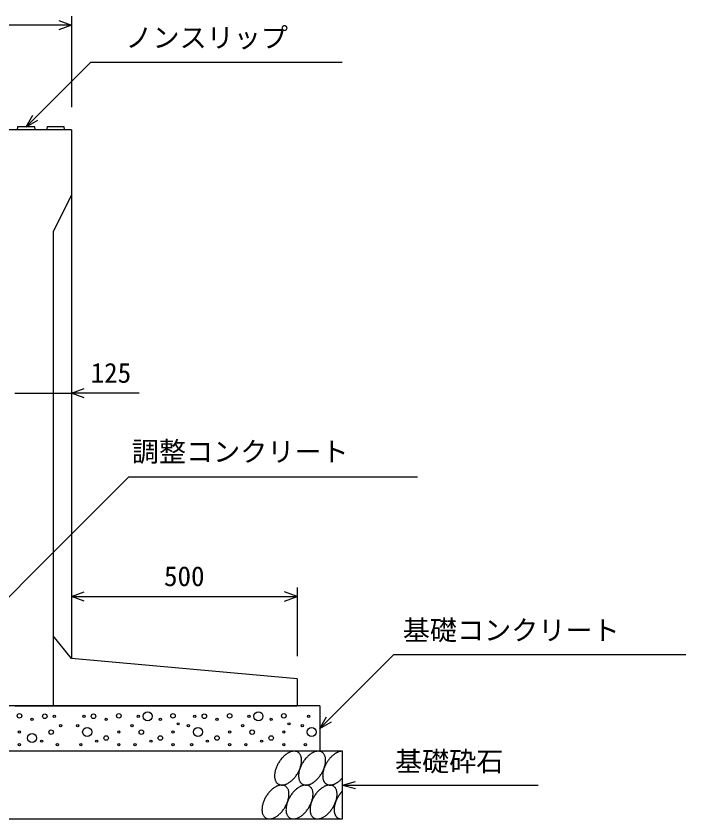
# Model space of a CAD drawing. Units: millimetres, scale not verified. Extents: x -16800 to 16800, y -5940 to 5940.
# Drawn here: x 4152 to 5636, y -1464 to 312 of the extents above; entities that cross this region are included whole.
import ezdxf
from ezdxf.enums import TextEntityAlignment as Align

# ---------------------------------------------------------------- set-up
doc = ezdxf.new("R2010")
doc.units = ezdxf.units.MM
doc.header["$LTSCALE"] = 20
for name, color, linetype, lineweight in [('0-0_DIM', 7, 'Continuous', 25), ('0-2_HATCH', 6, 'Continuous', 25), ('0-5_OUTLINE', 3, 'Continuous', 25)]:
    doc.layers.add(name, color=color, linetype=linetype, lineweight=lineweight)
doc.styles.add('ＭＳ ゴシック', font='')
doc.styles.get('ＭＳ ゴシック').set_extended_font_data('MS Gothic')

msp = doc.modelspace()

# ---------------------------------------------------------------- linework, layer by layer
at = {"layer": '0-0_DIM'}
for p, q in [((4275, 312.39), (4275, 110.65)), ((4275, 292.39), (3525, 292.39)), ((4175, 67.15), (4317.21, 209.36)), ((4874.1, 209.36), (4317.21, 209.36)), ((4175, 67.15), (4190, 93.13)), ((4175, 67.15), (4200.98, 82.15)), ((4150, -522.39), (4275, -522.39)), ((4425.36, -522.39), (4275, -522.39)), ((4775, -952.39), (4775, -1104.35)), ((4275, -972.39), (4775, -972.39)), ((4988.65, -1100.7), (4825, -1264.35)), ((4988.65, -1100.7), (5635.53, -1100.7)), ((4825, -1264.35), (4840, -1238.37)), ((4825, -1264.35), (4850.98, -1249.35)), ((4875, -1389.35), (4903.98, -1381.59)), ((4875, -1389.35), (5308.31, -1389.35)), ((4875, -1389.35), (4903.98, -1397.12))]:
    msp.add_line(p, q, dxfattribs=at)
for points in [[(4246.85, 302.65), (4275.04, 292.39), (4246.85, 282.13)], [(4303.19, -532.65), (4275, -522.39), (4303.19, -512.13)], [(3919.98, -1189.35), (4402.01, -707.32), (5041.22, -707.32)], [(4303.19, -982.65), (4275, -972.39), (4303.19, -962.13)], [(4746.81, -982.65), (4775, -972.39), (4746.81, -962.13)]]:
    msp.add_lwpolyline(points, dxfattribs=at)
at = {"layer": '0-2_HATCH'}
for p, q in [((4195, 60.65), (4194, 67.15)), ((4260, 60.65), (4259, 67.15))]:
    msp.add_line(p, q, dxfattribs=at)
for points in [[(4194, 67.15), (4156, 67.15), (4155, 60.65)], [(4259, 67.15), (4221, 67.15), (4220, 60.65)], [(4776.5, -1316.61), (4775.5, -1316.01), (4774.4, -1315.51), (4773.3, -1315.11), (4772.1, -1314.81), (4770.9, -1314.51), (4769.7, -1314.41), (4768.4, -1314.41), (4767.1, -1314.41), (4765.7, -1314.51), (4764.3, -1314.81), (4762.9, -1315.11), (4761.5, -1315.51), (4760.1, -1316.01), (4758.6, -1316.61), (4757.2, -1317.21), (4755.7, -1318.01), (4754.2, -1318.81), (4752.8, -1319.71), (4751.3, -1320.71), (4749.8, -1321.71), (4748.4, -1322.91), (4747, -1324.11), (4745.6, -1325.31), (4744.2, -1326.71), (4742.8, -1328.11), (4741.5, -1329.51), (4740.2, -1331.01), (4738.9, -1332.61), (4737.7, -1334.21), (4736.5, -1335.81), (4735.4, -1337.51), (4734.3, -1339.21), (4733.2, -1341.01), (4732.2, -1342.81), (4731.3, -1344.51), (4730.4, -1346.41), (4729.6, -1348.21), (4728.8, -1350.01), (4728.1, -1351.91)], [(4829.7, -1316.61), (4828.7, -1316.01), (4827.6, -1315.51), (4826.5, -1315.11), (4825.3, -1314.81), (4824.1, -1314.51), (4822.9, -1314.41), (4821.6, -1314.41), (4820.3, -1314.41), (4818.9, -1314.51), (4817.5, -1314.81), (4816.1, -1315.11), (4814.7, -1315.51), (4813.3, -1316.01), (4811.8, -1316.61), (4810.4, -1317.21), (4808.9, -1318.01), (4807.4, -1318.81), (4806, -1319.71), (4804.5, -1320.71), (4803, -1321.71), (4801.6, -1322.91), (4800.2, -1324.11), (4798.8, -1325.31), (4797.4, -1326.71), (4796, -1328.11), (4794.7, -1329.51), (4793.4, -1331.01), (4792.1, -1332.61), (4790.9, -1334.21), (4789.7, -1335.81), (4788.6, -1337.51), (4787.5, -1339.21), (4786.4, -1341.01), (4785.4, -1342.81), (4784.5, -1344.51), (4783.6, -1346.41), (4782.8, -1348.21), (4782, -1350.01), (4781.3, -1351.91)], [(4875, -1314.41), (4874.1, -1314.41), (4873.3, -1314.41), (4872.4, -1314.51), (4871.5, -1314.61), (4870.6, -1314.81), (4869.7, -1315.01), (4868.8, -1315.21), (4867.8, -1315.51), (4866.9, -1315.81), (4865.9, -1316.21), (4865, -1316.61), (4864, -1317.01), (4863.1, -1317.51), (4862.1, -1318.01), (4861.2, -1318.51), (4860.2, -1319.11), (4859.2, -1319.61), (4858.3, -1320.31), (4857.3, -1320.91), (4856.4, -1321.61), (4855.4, -1322.41), (4854.5, -1323.11), (4853.6, -1323.91), (4852.7, -1324.71), (4851.7, -1325.61), (4850.8, -1326.41), (4849.9, -1327.31), (4849.1, -1328.31), (4848.2, -1329.21), (4847.3, -1330.21), (4846.5, -1331.21), (4845.7, -1332.21), (4844.8, -1333.21), (4844, -1334.31), (4843.3, -1335.31), (4842.5, -1336.41), (4841.8, -1337.51), (4841, -1338.71), (4840.3, -1339.81)], [(4750.8, -1387.21), (4752.3, -1386.51), (4753.8, -1385.81), (4755.2, -1384.91), (4756.7, -1384.01), (4758.2, -1383.01), (4759.6, -1382.01), (4761, -1380.91), (4762.5, -1379.71), (4763.9, -1378.41), (4765.3, -1377.01), (4766.6, -1375.71), (4768, -1374.21), (4769.3, -1372.71), (4770.5, -1371.11), (4771.8, -1369.51), (4772.9, -1367.91), (4774.1, -1366.21), (4775.2, -1364.51), (4776.2, -1362.81), (4777.2, -1361.01), (4778.2, -1359.21), (4779, -1357.41), (4779.9, -1355.51), (4780.6, -1353.71), (4781.3, -1351.91), (4782, -1350.01), (4782.5, -1348.21), (4783, -1346.41), (4783.5, -1344.61), (4783.8, -1342.81), (4784.1, -1341.01), (4784.4, -1339.21), (4784.5, -1337.51), (4784.6, -1335.81), (4784.6, -1334.21), (4784.6, -1332.61), (4784.4, -1331.01), (4784.2, -1329.51), (4783.9, -1328.11)], [(4783.9, -1328.11), (4783.6, -1326.71), (4783.2, -1325.31), (4782.7, -1324.11), (4782.2, -1322.91), (4781.5, -1321.71), (4780.9, -1320.71), (4780.1, -1319.71), (4779.3, -1318.81), (4778.4, -1318.01), (4777.5, -1317.21), (4776.5, -1316.61)], [(4804, -1387.21), (4805.5, -1386.51), (4807, -1385.81), (4808.4, -1384.91), (4809.9, -1384.01), (4811.4, -1383.01), (4812.8, -1382.01), (4814.3, -1380.91), (4815.7, -1379.71), (4817.1, -1378.41), (4818.5, -1377.01), (4819.8, -1375.71), (4821.2, -1374.21), (4822.5, -1372.71), (4823.7, -1371.11), (4825, -1369.51), (4826.1, -1367.91), (4827.3, -1366.21), (4828.4, -1364.51), (4829.4, -1362.81), (4830.4, -1361.01), (4831.4, -1359.21), (4832.2, -1357.41), (4833.1, -1355.51), (4833.8, -1353.71), (4834.5, -1351.91), (4835.2, -1350.01), (4835.7, -1348.21), (4836.3, -1346.41), (4836.7, -1344.61), (4837.1, -1342.81), (4837.4, -1341.01), (4837.6, -1339.21), (4837.7, -1337.51), (4837.8, -1335.81), (4837.8, -1334.21), (4837.8, -1332.61), (4837.6, -1331.01), (4837.4, -1329.51), (4837.2, -1328.11)], [(4837.2, -1328.11), (4836.8, -1326.71), (4836.4, -1325.31), (4835.9, -1324.11), (4835.4, -1322.91), (4834.7, -1321.71), (4834.1, -1320.71), (4833.3, -1319.71), (4832.5, -1318.81), (4831.6, -1318.01), (4830.7, -1317.21), (4829.7, -1316.61)], [(4840.3, -1339.81), (4839.7, -1340.91), (4839, -1342.11), (4838.4, -1343.31), (4837.8, -1344.41), (4837.2, -1345.61), (4836.6, -1346.81), (4836.1, -1348.01), (4835.6, -1349.21), (4835.1, -1350.41), (4834.6, -1351.61), (4834.2, -1352.81), (4833.8, -1354.01), (4833.4, -1355.21), (4833.1, -1356.41), (4832.8, -1357.61), (4832.5, -1358.81), (4832.2, -1360.01), (4832, -1361.11), (4831.8, -1362.31), (4831.6, -1363.41), (4831.5, -1364.61), (4831.4, -1365.71), (4831.3, -1366.81), (4831.3, -1367.91), (4831.2, -1369.01), (4831.3, -1370.01), (4831.3, -1371.11), (4831.4, -1372.11), (4831.5, -1373.11), (4831.6, -1374.11), (4831.8, -1375.01), (4832, -1376.01), (4832.2, -1376.91), (4832.5, -1377.81), (4832.8, -1378.61), (4833.1, -1379.51), (4833.4, -1380.31), (4833.8, -1381.01), (4834.2, -1381.81)], [(4728.1, -1351.91), (4727.5, -1353.71), (4726.9, -1355.51), (4726.4, -1357.41), (4726, -1359.21), (4725.6, -1361.01), (4725.3, -1362.71), (4725.1, -1364.51), (4724.9, -1366.21), (4724.8, -1367.91), (4724.8, -1369.51), (4724.9, -1371.11), (4725, -1372.71), (4725.2, -1374.21), (4725.5, -1375.71), (4725.8, -1377.01), (4726.3, -1378.41), (4726.7, -1379.61), (4727.3, -1380.91), (4727.9, -1382.01), (4728.6, -1383.01), (4729.3, -1384.01), (4730.1, -1384.91), (4731, -1385.81), (4731.9, -1386.51), (4732.9, -1387.21), (4733.9, -1387.71), (4735, -1388.21), (4736.1, -1388.61), (4737.3, -1389.01), (4738.5, -1389.21), (4739.8, -1389.31), (4741.1, -1389.41), (4742.4, -1389.31), (4743.7, -1389.21), (4745.1, -1389.01), (4746.5, -1388.61), (4747.9, -1388.21), (4749.4, -1387.71), (4750.8, -1387.21)], [(4781.3, -1351.91), (4780.7, -1353.71), (4780.1, -1355.51), (4779.6, -1357.41), (4779.2, -1359.21), (4778.8, -1361.01), (4778.5, -1362.71), (4778.3, -1364.51), (4778.1, -1366.21), (4778, -1367.91), (4778, -1369.51), (4778.1, -1371.11), (4778.2, -1372.71), (4778.4, -1374.21), (4778.7, -1375.71), (4779.1, -1377.01), (4779.5, -1378.41), (4780, -1379.61), (4780.5, -1380.91), (4781.1, -1382.01), (4781.8, -1383.01), (4782.5, -1384.01), (4783.4, -1384.91), (4784.2, -1385.81), (4785.1, -1386.51), (4786.1, -1387.21), (4787.1, -1387.71), (4788.2, -1388.21), (4789.4, -1388.61), (4790.5, -1389.01), (4791.7, -1389.21), (4793, -1389.31), (4794.3, -1389.41), (4795.6, -1389.31), (4797, -1389.21), (4798.3, -1389.01), (4799.7, -1388.61), (4801.2, -1388.21), (4802.6, -1387.71), (4804, -1387.21)], [(4834.2, -1381.81), (4834.6, -1382.51), (4835.1, -1383.21), (4835.6, -1383.81), (4836.1, -1384.41), (4836.6, -1385.01), (4837.2, -1385.51), (4837.8, -1386.11), (4838.4, -1386.51), (4839, -1387.01), (4839.7, -1387.41), (4840.3, -1387.71), (4841, -1388.11), (4841.8, -1388.41), (4842.5, -1388.61), (4843.3, -1388.81), (4844, -1389.01), (4844.8, -1389.21), (4845.7, -1389.31), (4846.5, -1389.31), (4847.3, -1389.41), (4848.2, -1389.41), (4849.1, -1389.31), (4849.9, -1389.21), (4850.8, -1389.11), (4851.7, -1388.91), (4852.7, -1388.71), (4853.6, -1388.51), (4854.5, -1388.21), (4855.4, -1387.91), (4856.4, -1387.51), (4857.3, -1387.11), (4858.3, -1386.71), (4859.2, -1386.21), (4860.2, -1385.71), (4861.2, -1385.21), (4862.1, -1384.61), (4863.1, -1384.01), (4864, -1383.41), (4865, -1382.71)], [(4865, -1382.71), (4865.9, -1382.11), (4866.9, -1381.31), (4867.8, -1380.61), (4868.8, -1379.81), (4869.7, -1379.01), (4870.6, -1378.11), (4871.5, -1377.21), (4872.4, -1376.31), (4873.3, -1375.41), (4874.1, -1374.51), (4875, -1373.51)], [(4748.7, -1391.51), (4747.6, -1391.01), (4746.5, -1390.51), (4745.4, -1390.11), (4744.2, -1389.81), (4743, -1389.51), (4741.8, -1389.41), (4740.5, -1389.41), (4739.2, -1389.41), (4737.8, -1389.51), (4736.4, -1389.81), (4735, -1390.11), (4733.6, -1390.51), (4732.2, -1391.01), (4730.7, -1391.51), (4729.3, -1392.21), (4727.8, -1393.01), (4726.3, -1393.81), (4724.9, -1394.71), (4723.4, -1395.71), (4722, -1396.71), (4720.5, -1397.91), (4719.1, -1399.11), (4717.7, -1400.31), (4716.3, -1401.71), (4714.9, -1403.11), (4713.6, -1404.51), (4712.3, -1406.01), (4711, -1407.61), (4709.8, -1409.21), (4708.6, -1410.81), (4707.5, -1412.51), (4706.4, -1414.21), (4705.3, -1416.01), (4704.3, -1417.71), (4703.4, -1419.51), (4702.5, -1421.41), (4701.7, -1423.21), (4700.9, -1425.01), (4700.2, -1426.91)], [(4722.9, -1462.21), (4724.4, -1461.51), (4725.9, -1460.81), (4727.3, -1459.91), (4728.8, -1459.01), (4730.3, -1458.01), (4731.7, -1457.01), (4733.2, -1455.81), (4734.6, -1454.61), (4736, -1453.41), (4737.4, -1452.01), (4738.7, -1450.61), (4740.1, -1449.21), (4741.4, -1447.71), (4742.6, -1446.11), (4743.9, -1444.51), (4745, -1442.91), (4746.2, -1441.21), (4747.3, -1439.51), (4748.3, -1437.71), (4749.3, -1436.01), (4750.3, -1434.21), (4751.1, -1432.41), (4752, -1430.51), (4752.7, -1428.71), (4753.4, -1426.91), (4754.1, -1425.01), (4754.6, -1423.21), (4755.2, -1421.41), (4755.6, -1419.51), (4756, -1417.71), (4756.3, -1416.01), (4756.5, -1414.21), (4756.6, -1412.51), (4756.7, -1410.81), (4756.7, -1409.21), (4756.7, -1407.61), (4756.5, -1406.01), (4756.3, -1404.51), (4756.1, -1403.11)], [(4756.1, -1403.11), (4755.7, -1401.71), (4755.3, -1400.31), (4754.8, -1399.11), (4754.3, -1397.91), (4753.6, -1396.71), (4753, -1395.71), (4752.2, -1394.71), (4751.4, -1393.81), (4750.5, -1393.01), (4749.6, -1392.21), (4748.7, -1391.51)], [(4801.9, -1391.51), (4800.8, -1391.01), (4799.7, -1390.51), (4798.6, -1390.11), (4797.5, -1389.81), (4796.2, -1389.51), (4795, -1389.41), (4793.7, -1389.41), (4792.4, -1389.41), (4791, -1389.51), (4789.6, -1389.81), (4788.2, -1390.11), (4786.8, -1390.51), (4785.4, -1391.01), (4783.9, -1391.51), (4782.5, -1392.21), (4781, -1393.01), (4779.5, -1393.81), (4778.1, -1394.71), (4776.6, -1395.71), (4775.2, -1396.71), (4773.7, -1397.91), (4772.3, -1399.11), (4770.9, -1400.31), (4769.5, -1401.71), (4768.1, -1403.11), (4766.8, -1404.51), (4765.5, -1406.01), (4764.2, -1407.61), (4763, -1409.21), (4761.8, -1410.81), (4760.7, -1412.51), (4759.6, -1414.21), (4758.5, -1416.01), (4757.6, -1417.71), (4756.6, -1419.51), (4755.7, -1421.41), (4754.9, -1423.21), (4754.1, -1425.01), (4753.4, -1426.91)], [(4776.2, -1462.21), (4777.6, -1461.51), (4779.1, -1460.81), (4780.5, -1459.91), (4782, -1459.01), (4783.5, -1458.01), (4784.9, -1457.01), (4786.4, -1455.81), (4787.8, -1454.61), (4789.2, -1453.41), (4790.6, -1452.01), (4791.9, -1450.61), (4793.3, -1449.21), (4794.6, -1447.71), (4795.8, -1446.11), (4797.1, -1444.51), (4798.3, -1442.91), (4799.4, -1441.21), (4800.5, -1439.51), (4801.5, -1437.71), (4802.5, -1436.01), (4803.5, -1434.21), (4804.4, -1432.41), (4805.2, -1430.51), (4805.9, -1428.71), (4806.6, -1426.91), (4807.3, -1425.01), (4807.9, -1423.21), (4808.4, -1421.41), (4808.8, -1419.51), (4809.2, -1417.71), (4809.5, -1416.01), (4809.7, -1414.21), (4809.8, -1412.51), (4809.9, -1410.81), (4809.9, -1409.21), (4809.9, -1407.61), (4809.7, -1406.01), (4809.5, -1404.51), (4809.3, -1403.11)], [(4809.3, -1403.11), (4808.9, -1401.71), (4808.5, -1400.31), (4808, -1399.11), (4807.5, -1397.91), (4806.9, -1396.71), (4806.2, -1395.71), (4805.4, -1394.71), (4804.6, -1393.81), (4803.8, -1393.01), (4802.8, -1392.21), (4801.9, -1391.51)], [(4855.1, -1391.51), (4854, -1391.01), (4853, -1390.51), (4851.8, -1390.11), (4850.7, -1389.81), (4849.4, -1389.51), (4848.2, -1389.41), (4846.9, -1389.41), (4845.6, -1389.41), (4844.2, -1389.51), (4842.9, -1389.81), (4841.5, -1390.11), (4840, -1390.51), (4838.6, -1391.01), (4837.1, -1391.51), (4835.7, -1392.21), (4834.2, -1393.01), (4832.8, -1393.81), (4831.3, -1394.71), (4829.8, -1395.71), (4828.4, -1396.71), (4826.9, -1397.91), (4825.5, -1399.11), (4824.1, -1400.31), (4822.7, -1401.71), (4821.3, -1403.11), (4820, -1404.51), (4818.7, -1406.01), (4817.5, -1407.61), (4816.2, -1409.21), (4815, -1410.81), (4813.9, -1412.51), (4812.8, -1414.21), (4811.8, -1416.01), (4810.8, -1417.71), (4809.8, -1419.51), (4808.9, -1421.41), (4808.1, -1423.21), (4807.4, -1425.01), (4806.6, -1426.91)], [(4829.4, -1462.21), (4830.8, -1461.51), (4832.3, -1460.81), (4833.8, -1459.91), (4835.2, -1459.01), (4836.7, -1458.01), (4838.1, -1457.01), (4839.6, -1455.81), (4841, -1454.61), (4842.4, -1453.41), (4843.8, -1452.01), (4845.2, -1450.61), (4846.5, -1449.21), (4847.8, -1447.71), (4849.1, -1446.11), (4850.3, -1444.51), (4851.5, -1442.91), (4852.6, -1441.21), (4853.7, -1439.51), (4854.7, -1437.71), (4855.7, -1436.01), (4856.7, -1434.21), (4857.6, -1432.41), (4858.4, -1430.51), (4859.2, -1428.71), (4859.9, -1426.91), (4860.5, -1425.01), (4861.1, -1423.21), (4861.6, -1421.41), (4862, -1419.51), (4862.4, -1417.71), (4862.7, -1416.01), (4862.9, -1414.21), (4863.1, -1412.51), (4863.1, -1410.81), (4863.2, -1409.21), (4863.1, -1407.61), (4863, -1406.01), (4862.8, -1404.51), (4862.5, -1403.11)], [(4862.5, -1403.11), (4862.1, -1401.71), (4861.7, -1400.31), (4861.2, -1399.11), (4860.7, -1397.91), (4860.1, -1396.71), (4859.4, -1395.71), (4858.6, -1394.71), (4857.8, -1393.81), (4857, -1393.01), (4856, -1392.21), (4855.1, -1391.51)], [(4875, -1402.61), (4874.5, -1403.11), (4874, -1403.71), (4873.5, -1404.21), (4873, -1404.81), (4872.5, -1405.31), (4872, -1405.91), (4871.5, -1406.51), (4871.1, -1407.11), (4870.6, -1407.61), (4870.1, -1408.21), (4869.7, -1408.81), (4869.2, -1409.51), (4868.8, -1410.11), (4868.3, -1410.71), (4867.9, -1411.31), (4867.5, -1411.91), (4867.1, -1412.61), (4866.6, -1413.21), (4866.2, -1413.91), (4865.8, -1414.51), (4865.4, -1415.21), (4865.1, -1415.81), (4864.7, -1416.51), (4864.3, -1417.11), (4863.9, -1417.81), (4863.6, -1418.51), (4863.2, -1419.21), (4862.9, -1419.81), (4862.5, -1420.51), (4862.2, -1421.21), (4861.9, -1421.91), (4861.6, -1422.61), (4861.3, -1423.21), (4861, -1423.91), (4860.7, -1424.61), (4860.4, -1425.31), (4860.2, -1426.01), (4859.9, -1426.71), (4859.7, -1427.41)], [(4700.2, -1426.91), (4699.6, -1428.71), (4699, -1430.51), (4698.5, -1432.41), (4698.1, -1434.21), (4697.7, -1436.01), (4697.4, -1437.71), (4697.2, -1439.51), (4697, -1441.21), (4696.9, -1442.91), (4696.9, -1444.51), (4697, -1446.11), (4697.1, -1447.71), (4697.3, -1449.21), (4697.6, -1450.61), (4698, -1452.01), (4698.4, -1453.41), (4698.9, -1454.61), (4699.4, -1455.81), (4700, -1457.01), (4700.7, -1458.01), (4701.5, -1459.01), (4702.3, -1459.91), (4703.1, -1460.81), (4704, -1461.51), (4705, -1462.21), (4706.1, -1462.71), (4707.1, -1463.21), (4708.3, -1463.61), (4709.4, -1463.91), (4710.6, -1464.21), (4711.9, -1464.31), (4713.2, -1464.41), (4714.5, -1464.31), (4715.9, -1464.21), (4717.2, -1463.91), (4718.6, -1463.61), (4720.1, -1463.21), (4721.5, -1462.71), (4722.9, -1462.21)], [(4753.4, -1426.91), (4752.8, -1428.71), (4752.2, -1430.51), (4751.7, -1432.41), (4751.3, -1434.21), (4750.9, -1436.01), (4750.6, -1437.71), (4750.4, -1439.51), (4750.2, -1441.21), (4750.2, -1442.91), (4750.1, -1444.51), (4750.2, -1446.11), (4750.3, -1447.71), (4750.5, -1449.21), (4750.8, -1450.61), (4751.2, -1452.01), (4751.6, -1453.41), (4752.1, -1454.61), (4752.6, -1455.81), (4753.2, -1457.01), (4753.9, -1458.01), (4754.7, -1459.01), (4755.5, -1459.91), (4756.3, -1460.81), (4757.3, -1461.51), (4758.2, -1462.21), (4759.3, -1462.71), (4760.3, -1463.21), (4761.5, -1463.61), (4762.6, -1463.91), (4763.9, -1464.21), (4765.1, -1464.31), (4766.4, -1464.41), (4767.7, -1464.31), (4769.1, -1464.21), (4770.4, -1463.91), (4771.8, -1463.61), (4773.3, -1463.21), (4774.7, -1462.71), (4776.2, -1462.21)], [(4806.6, -1426.91), (4806, -1428.71), (4805.4, -1430.51), (4804.9, -1432.41), (4804.5, -1434.21), (4804.1, -1436.01), (4803.8, -1437.71), (4803.6, -1439.51), (4803.5, -1441.21), (4803.4, -1442.91), (4803.4, -1444.51), (4803.4, -1446.11), (4803.5, -1447.71), (4803.8, -1449.21), (4804, -1450.61), (4804.4, -1452.01), (4804.8, -1453.41), (4805.3, -1454.61), (4805.8, -1455.81), (4806.4, -1457.01), (4807.1, -1458.01), (4807.9, -1459.01), (4808.7, -1459.91), (4809.5, -1460.81), (4810.5, -1461.51), (4811.4, -1462.21), (4812.5, -1462.71), (4813.5, -1463.21), (4814.7, -1463.61), (4815.8, -1463.91), (4817.1, -1464.21), (4818.3, -1464.31), (4819.6, -1464.41), (4820.9, -1464.31), (4822.3, -1464.21), (4823.7, -1463.91), (4825.1, -1463.61), (4826.5, -1463.21), (4827.9, -1462.71), (4829.4, -1462.21)], [(4859.7, -1427.41), (4859.4, -1428.11), (4859.2, -1428.81), (4859, -1429.51), (4858.8, -1430.11), (4858.6, -1430.81), (4858.4, -1431.51), (4858.2, -1432.21), (4858, -1432.91), (4857.8, -1433.61), (4857.7, -1434.21), (4857.5, -1434.91), (4857.4, -1435.61), (4857.3, -1436.31), (4857.2, -1436.91), (4857.1, -1437.61), (4857, -1438.21), (4856.9, -1438.91), (4856.8, -1439.51), (4856.7, -1440.21), (4856.7, -1440.81), (4856.6, -1441.51), (4856.6, -1442.11), (4856.6, -1442.71), (4856.6, -1443.41), (4856.6, -1444.01), (4856.6, -1444.61), (4856.6, -1445.21), (4856.6, -1445.81), (4856.6, -1446.41), (4856.7, -1447.01), (4856.7, -1447.51), (4856.8, -1448.11), (4856.9, -1448.71), (4857, -1449.21), (4857.1, -1449.81), (4857.2, -1450.31), (4857.3, -1450.91), (4857.4, -1451.41), (4857.5, -1451.91)], [(4857.5, -1451.91), (4857.7, -1452.41), (4857.8, -1452.91), (4858, -1453.41), (4858.2, -1453.91), (4858.4, -1454.41), (4858.6, -1454.81), (4858.8, -1455.31), (4859, -1455.71), (4859.2, -1456.21), (4859.4, -1456.61), (4859.7, -1457.01), (4859.9, -1457.41), (4860.2, -1457.81), (4860.4, -1458.21), (4860.7, -1458.61), (4861, -1458.91), (4861.3, -1459.31), (4861.6, -1459.61), (4861.9, -1459.91), (4862.2, -1460.31), (4862.5, -1460.61), (4862.9, -1460.91), (4863.2, -1461.21), (4863.6, -1461.41), (4863.9, -1461.71), (4864.3, -1461.91), (4864.7, -1462.21), (4865.1, -1462.41), (4865.4, -1462.61), (4865.8, -1462.81), (4866.2, -1463.01), (4866.6, -1463.21), (4867.1, -1463.31), (4867.5, -1463.51), (4867.9, -1463.61), (4868.3, -1463.81), (4868.8, -1463.91), (4869.2, -1464.01), (4869.7, -1464.11)], [(4869.7, -1464.11), (4870.1, -1464.21), (4870.6, -1464.21), (4871.1, -1464.31), (4871.5, -1464.31), (4872, -1464.31), (4872.5, -1464.41), (4873, -1464.41), (4873.5, -1464.31), (4874, -1464.31), (4874.5, -1464.31), (4875, -1464.21)]]:
    msp.add_lwpolyline(points, dxfattribs=at)
for centre, radius in [((4159.97, -1236.3), 5), ((4188.01, -1244.18), 2.5), ((4216.04, -1237.17), 5), ((4237.07, -1237.17), 2.5), ((4302.93, -1237.17), 2.5), ((4323.96, -1237.17), 5), ((4351.99, -1244.18), 2.5), ((4380.03, -1236.3), 5), ((4422.93, -1237.17), 2.5), ((4443.96, -1237.17), 10), ((4471.99, -1244.18), 2.5), ((4500.03, -1236.3), 5), ((4548.15, -1237.17), 2.5), ((4569.18, -1237.17), 5), ((4597.22, -1244.18), 2.5), ((4625.26, -1236.3), 5), ((4668.15, -1237.17), 2.5), ((4689.18, -1237.17), 10), ((4717.22, -1244.18), 2.5), ((4745.26, -1236.3), 5), ((4800.08, -1237.17), 2.5), ((4251.09, -1258.18), 2.5), ((4288.91, -1258.18), 2.5), ((4408.91, -1258.18), 2.5), ((4511.37, -1253.87), 2.5), ((4534.13, -1258.18), 2.5), ((4654.13, -1258.18), 2.5), ((4756.6, -1253.87), 2.5), ((4786.06, -1258.18), 2.5), ((4159.97, -1272.19), 2.5), ((4188.01, -1285.32), 10), ((4230.06, -1272.19), 5), ((4309.94, -1272.19), 10), ((4380.03, -1272.19), 2.5), ((4429.94, -1272.19), 5), ((4500.03, -1272.19), 2.5), ((4555.16, -1272.19), 10), ((4625.26, -1272.19), 2.5), ((4675.16, -1272.19), 5), ((4745.26, -1272.19), 2.5), ((4807.09, -1272.19), 10), ((4209.03, -1292.33), 2.5), ((4330.97, -1292.33), 2.5), ((4351.99, -1285.32), 5), ((4450.97, -1292.33), 2.5), ((4471.99, -1285.32), 5), ((4576.19, -1292.33), 2.5), ((4597.22, -1285.32), 5), ((4696.19, -1292.33), 2.5), ((4717.22, -1285.32), 5), ((4159.97, -1300.2), 2.5), ((4244.08, -1300.2), 2.5), ((4295.92, -1300.2), 2.5), ((4380.03, -1300.2), 2.5), ((4415.92, -1300.2), 2.5), ((4500.03, -1300.2), 2.5), ((4541.14, -1300.2), 2.5), ((4625.26, -1300.2), 2.5), ((4661.14, -1300.2), 2.5), ((4745.26, -1300.2), 2.5), ((4793.07, -1300.2), 2.5)]:
    msp.add_circle(centre, radius, dxfattribs=at)
at = {"layer": '0-5_OUTLINE'}
for p, q in [((4275, 60.65), (3900, 60.65)), ((4275, -84.35), (4235, -164.35)), ((4235, -164.35), (4235, -1214.35)), ((4775, -1154.35), (4275, -1109.35)), ((4775, -1154.35), (4775, -1214.35)), ((4825, -1214.35), (3475, -1214.35)), ((4150, -1214.35), (4775, -1214.35)), ((4825, -1214.35), (4825, -1314.35)), ((4875, -1314.35), (3425, -1314.35))]:
    msp.add_line(p, q, dxfattribs=at)
for points in [[(4275, 60.65), (4275, -1109.35), (4235, -1059.35)], [(3425, -1464.35), (4875, -1464.35), (4875, -1314.35)]]:
    msp.add_lwpolyline(points, dxfattribs=at)

# ---------------------------------------------------------------- texts
at = {"layer": '0-0_DIM', "style": 'ＭＳ ゴシック'}
for s, p in [('ノンスリップ', (4394.52, 229.54)), ('125', (4317.56, -512.39)), ('調整コンクリート', (4408.73, -686.8)), ('500', (4480, -962.39)), ('基礎コンクリート', (5008.65, -1081.96)), ('基礎砕石', (4991.32, -1372.18))]:
    msp.add_text(s, height=43.99, dxfattribs=at).set_placement(p, align=Align.BOTTOM_LEFT)

doc.saveas('drawing.dxf')
